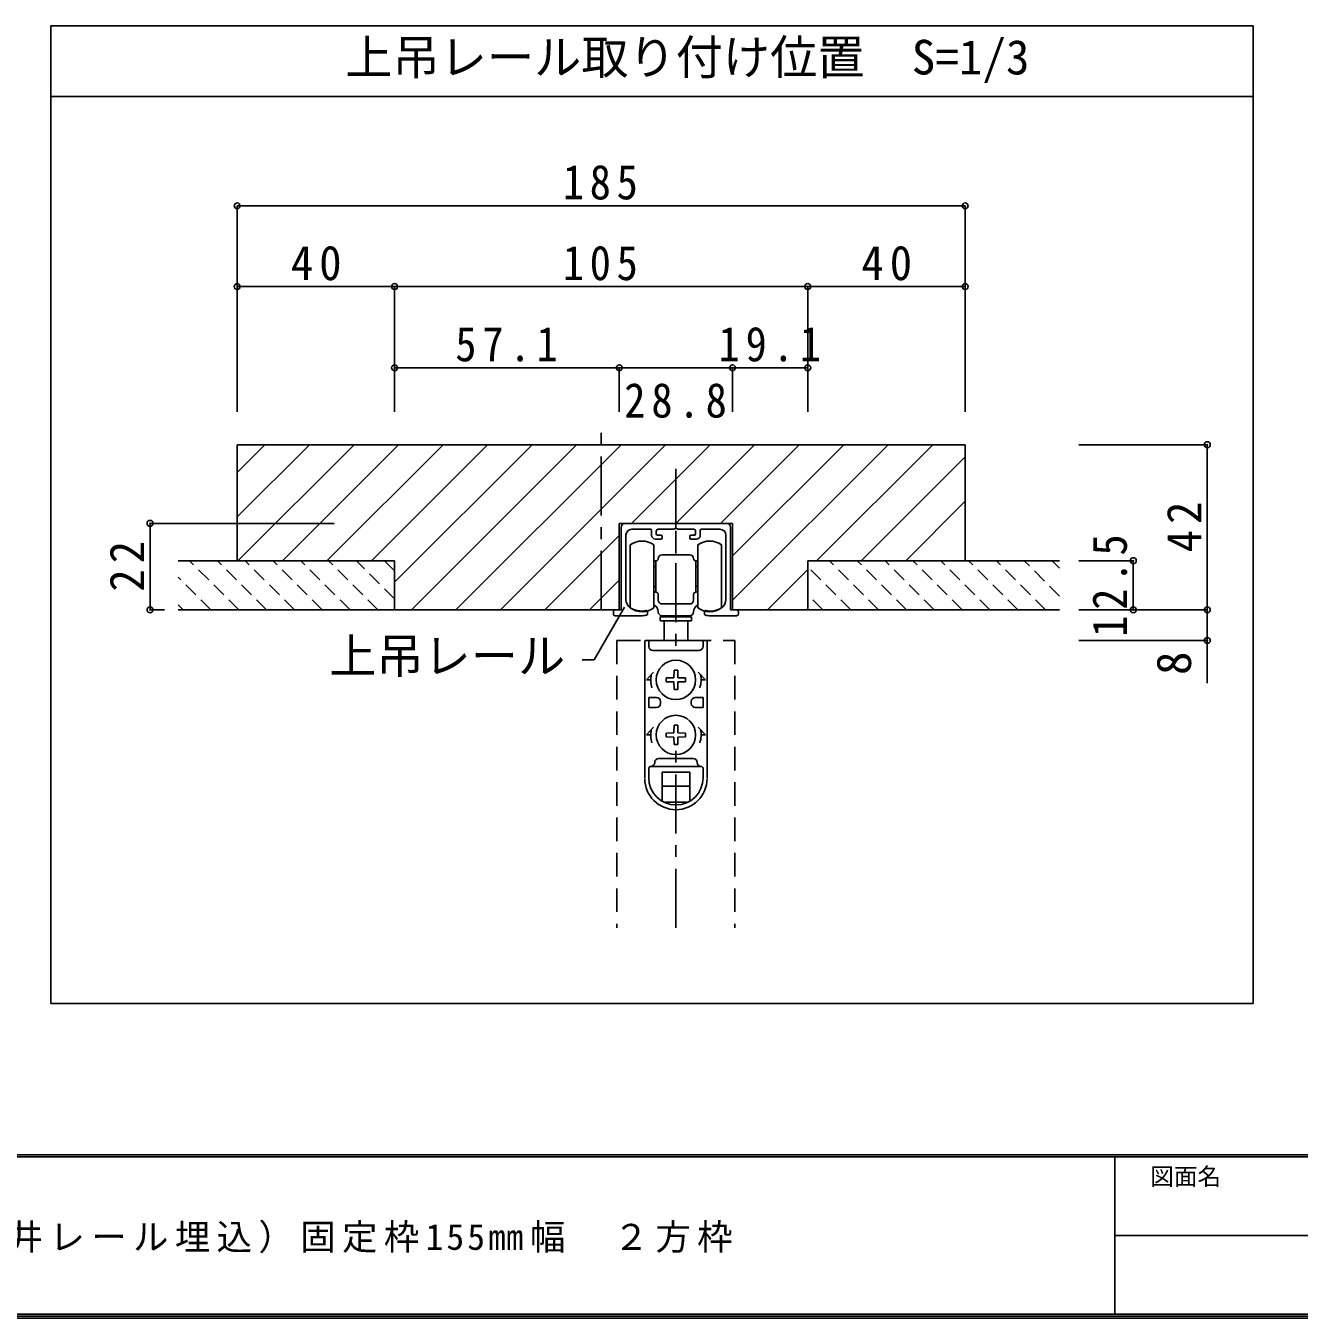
# Model space of a CAD drawing. Units: millimetres at full size, sheet at 1:5, with parts at other scales. Extents: x -973 to 977, y -718 to 696.
# Drawn here: x -460 to 80, y -701 to -153 of the extents above; entities that cross this region are included whole.
import ezdxf
from ezdxf.enums import TextEntityAlignment as Align

# ---------------------------------------------------------------- set-up
doc = ezdxf.new("R2010")
doc.units = ezdxf.units.MM
doc.header["$LTSCALE"] = 5
doc.header["$PDMODE"] = 32
doc.header["$PDSIZE"] = 2.5
for name, pattern in [('CHAIN1', [8, 5, -1, 1, -1]), ('DASHED1', [1.8, 1.2, -0.6]), ('DASHED2', [3, 2, -1])]:
    doc.linetypes.add(name, pattern=pattern)
for name, color, linetype in [('0-A_文字', 3, 'Continuous'), ('0-B_寸法', 7, 'Continuous'), ('F-1_枠', 6, 'Continuous'), ('F-A_文字', 7, 'Continuous')]:
    doc.layers.add(name, color=color, linetype=linetype)
doc.styles.add('ＭＳ ゴシック', font='')
doc.styles.get('ＭＳ ゴシック').set_extended_font_data('MS Gothic')

msp = doc.modelspace()

# ---------------------------------------------------------------- linework, layer by layer
at = {"layer": '0-A_文字'}
for p, q in [((60.22, -567.5), (60.22, -153.235)), ((-449.111, -183.235), (60.22, -183.235)), ((-449.111, -567.5), (60.22, -567.5))]:
    msp.add_line(p, q, dxfattribs=at)
msp.add_lwpolyline([(-449.111, -567.5), (-449.111, -153.235), (60.22, -153.235)], dxfattribs=at)
at = {"layer": '0-B_寸法', "color": 4}
for p, q in [((-370.116, -229.506), (-61.783, -229.506)), ((-370.116, -229.506), (-370.116, -298.114)), ((-61.783, -229.506), (-61.783, -298.114)), ((-370.116, -263.73), (-303.449, -263.73)), ((-370.116, -263.73), (-370.116, -316.74)), ((-303.449, -263.73), (-303.449, -298.114)), ((-303.449, -263.73), (-128.449, -263.73)), ((-128.449, -263.73), (-128.449, -298.114)), ((-128.449, -263.73), (-61.783, -263.73)), ((-61.783, -263.73), (-61.783, -316.74)), ((-303.449, -298.114), (-303.449, -316.74)), ((-303.449, -298.114), (-208.283, -298.114)), ((-208.283, -298.114), (-208.283, -316.74)), ((-208.283, -298.114), (-160.283, -298.114)), ((-160.283, -298.114), (-160.283, -316.74)), ((-160.283, -298.114), (-128.449, -298.114)), ((-128.449, -298.114), (-128.449, -316.74)), ((40.803, -330.707), (-13.648, -330.707)), ((40.803, -400.707), (40.803, -330.707)), ((-407.035, -364.04), (-407.035, -400.707)), ((-407.035, -364.04), (-329.032, -364.04)), ((9.468, -379.874), (-13.648, -379.874)), ((9.468, -400.707), (9.468, -379.874)), ((-407.035, -400.707), (-400.936, -400.707)), ((-345.116, -400.707), (-338.449, -400.707)), ((-345.116, -400.707), (-338.449, -400.707)), ((-86.783, -400.707), (-93.449, -400.707)), ((9.468, -400.707), (-13.648, -400.707)), ((40.803, -400.707), (-13.648, -400.707)), ((40.803, -400.707), (-13.648, -400.707)), ((40.803, -400.707), (-13.648, -400.707)), ((40.803, -431.736), (40.803, -400.707)), ((40.803, -413.711), (-13.648, -413.711))]:
    msp.add_line(p, q, dxfattribs=at)
at = {"layer": '0-B_寸法', "color": 4, "linetype": 'CHAIN1'}
for p, q in [((-215.949, -400.707), (-215.949, -321.458)), ((-184.283, -340.927), (-184.283, -419.211)), ((-184.283, -535.403), (-184.283, -457.374))]:
    msp.add_line(p, q, dxfattribs=at)
at = {"layer": '0-B_寸法'}
for p, q in [((-370.116, -379.874), (-370.116, -330.707)), ((-61.783, -330.707), (-370.116, -330.707)), ((-339.488, -330.707), (-370.116, -361.335)), ((-358.345, -330.707), (-370.116, -342.478)), ((-320.632, -330.707), (-369.799, -379.874)), ((-301.776, -330.707), (-350.943, -379.874)), ((-282.92, -330.707), (-332.086, -379.874)), ((-264.064, -330.707), (-313.23, -379.874)), ((-245.207, -330.707), (-303.449, -388.949)), ((-226.351, -330.707), (-296.351, -400.707)), ((-207.495, -330.707), (-277.495, -400.707)), ((-188.639, -330.707), (-258.639, -400.707)), ((-169.783, -330.707), (-203.116, -364.04)), ((-150.927, -330.707), (-184.26, -364.04)), ((-132.07, -330.707), (-165.404, -364.04)), ((-94.358, -330.707), (-160.283, -396.632)), ((-113.214, -330.707), (-160.283, -377.775)), ((-75.502, -330.707), (-124.668, -379.874)), ((-61.783, -379.874), (-61.783, -330.707)), ((-61.783, -335.844), (-105.812, -379.874)), ((-61.783, -354.7), (-86.956, -379.874)), ((-207.449, -365.707), (-207.449, -375.492)), ((-205.449, -364.04), (-205.753, -364.04)), ((-205.449, -364.04), (-162.783, -364.04)), ((-202.949, -366.54), (-195.116, -366.54)), ((-191.783, -366.54), (-185.149, -366.54)), ((-185.149, -366.54), (-184.283, -366.04)), ((-165.616, -366.54), (-173.449, -366.54)), ((-161.116, -365.707), (-161.116, -375.11)), ((-208.283, -369.207), (-239.783, -400.707)), ((-207.449, -370.329), (-207.449, -400.707)), ((-205.449, -369.04), (-205.449, -396.326)), ((-194.616, -369.04), (-194.616, -367.04)), ((-190.616, -370.707), (-192.949, -370.707)), ((-192.616, -368.54), (-192.616, -367.374)), ((-190.616, -369.04), (-192.116, -369.04)), ((-190.116, -370.207), (-190.116, -369.54)), ((-184.283, -367.177), (-184.283, -376.839)), ((-178.449, -370.207), (-178.449, -369.54)), ((-177.949, -369.04), (-176.449, -369.04)), ((-177.949, -370.707), (-175.616, -370.707)), ((-175.949, -368.54), (-175.949, -367.374)), ((-173.949, -369.04), (-173.949, -367.04)), ((-163.116, -369.04), (-163.116, -396.326)), ((-161.116, -370.329), (-161.116, -400.707)), ((-203.616, -399.878), (-203.616, -373.211)), ((-193.616, -373.211), (-193.616, -386.544)), ((-190.116, -377.378), (-184.283, -377.378)), ((-178.449, -377.378), (-184.283, -377.378)), ((-174.949, -373.211), (-174.949, -386.544)), ((-164.949, -399.878), (-164.949, -373.211)), ((-303.449, -400.707), (-303.449, -379.874)), ((-193.616, -379.878), (-193.116, -379.878)), ((-193.616, -382.378), (-192.783, -382.378)), ((-192.783, -380.211), (-193.116, -379.878)), ((-193.116, -382.378), (-192.783, -382.044)), ((-192.783, -379.878), (-192.783, -386.544)), ((-192.616, -379.878), (-192.783, -379.878)), ((-175.949, -379.878), (-175.783, -379.878)), ((-175.783, -379.878), (-175.783, -386.544)), ((-175.783, -380.211), (-175.449, -379.878)), ((-175.449, -382.378), (-175.783, -382.044)), ((-174.949, -382.378), (-175.783, -382.378)), ((-174.949, -379.878), (-175.449, -379.878)), ((-128.449, -400.707), (-128.449, -379.874)), ((-208.283, -388.063), (-220.927, -400.707)), ((-193.616, -386.544), (-193.616, -399.878)), ((-192.783, -393.211), (-192.783, -386.544)), ((-175.783, -393.211), (-175.783, -386.544)), ((-174.949, -386.544), (-174.949, -399.878)), ((-128.449, -383.654), (-145.502, -400.707)), ((-193.616, -390.711), (-192.783, -390.711)), ((-193.616, -393.211), (-193.116, -393.211)), ((-192.783, -391.044), (-193.116, -390.711)), ((-192.783, -392.878), (-193.116, -393.211)), ((-192.616, -393.211), (-192.783, -393.211)), ((-191.783, -396.544), (-191.783, -394.044)), ((-176.783, -396.544), (-176.783, -394.044)), ((-175.949, -393.211), (-175.783, -393.211)), ((-175.783, -391.044), (-175.449, -390.711)), ((-174.949, -390.711), (-175.783, -390.711)), ((-175.783, -392.878), (-175.449, -393.211)), ((-174.949, -393.211), (-175.449, -393.211)), ((-206.056, -399.533), (-218.973, -421.906)), ((-207.449, -396.378), (-207.449, -396.498)), ((-190.116, -398.211), (-184.283, -398.211)), ((-178.449, -398.211), (-184.283, -398.211)), ((-210.783, -401.54), (-210.783, -402.374)), ((-209.949, -400.707), (-207.449, -400.707)), ((-209.949, -403.207), (-198.949, -403.207)), ((-196.366, -401.458), (-196.366, -402.484)), ((-177.616, -403.711), (-190.949, -403.711)), ((-190.949, -403.711), (-190.949, -405.378)), ((-184.283, -403.211), (-190.116, -403.211)), ((-189.283, -403.211), (-189.283, -403.711)), ((-184.283, -403.211), (-178.449, -403.211)), ((-179.283, -403.211), (-179.283, -403.711)), ((-177.616, -403.711), (-177.616, -405.378)), ((-172.199, -402.484), (-172.199, -401.458)), ((-158.616, -403.207), (-169.616, -403.207)), ((-158.616, -400.707), (-161.116, -400.707)), ((-157.783, -401.54), (-157.783, -402.374)), ((-190.949, -405.378), (-177.616, -405.378)), ((-189.283, -413.711), (-189.283, -405.378)), ((-179.283, -405.378), (-179.283, -413.711)), ((-197.448, -413.711), (-197.448, -471.878)), ((-197.377, -413.711), (-171.044, -413.711)), ((-197.377, -413.711), (-171.044, -413.711)), ((-195.781, -413.711), (-195.781, -416.211)), ((-172.781, -413.711), (-172.781, -416.211)), ((-171.115, -413.711), (-171.115, -471.878)), ((-194.115, -417.878), (-174.448, -417.878)), ((-218.973, -421.906), (-223.973, -421.906)), ((-193.709, -427.044), (-196.781, -430.378)), ((-185.147, -429.511), (-185.091, -426.294)), ((-183.471, -426.294), (-185.091, -426.294)), ((-183.415, -429.511), (-183.471, -426.294)), ((-174.853, -427.044), (-171.781, -430.378)), ((-194.948, -430.378), (-196.781, -430.378)), ((-185.147, -429.511), (-188.365, -429.568)), ((-188.365, -429.568), (-188.365, -431.188)), ((-185.147, -431.244), (-188.365, -431.188)), ((-185.147, -431.244), (-185.091, -434.461)), ((-183.415, -431.244), (-183.471, -434.461)), ((-183.415, -429.511), (-180.198, -429.568)), ((-183.415, -431.244), (-180.198, -431.188)), ((-180.198, -431.188), (-180.198, -429.568)), ((-173.615, -430.378), (-171.781, -430.378)), ((-195.781, -437.878), (-195.781, -442.044)), ((-192.448, -437.878), (-195.781, -437.878)), ((-185.091, -434.461), (-183.471, -434.461)), ((-176.115, -437.878), (-172.781, -437.878)), ((-172.781, -437.878), (-172.781, -442.044)), ((-192.448, -442.044), (-195.781, -442.044)), ((-190.781, -439.544), (-190.781, -440.378)), ((-177.781, -439.544), (-177.781, -440.378)), ((-176.115, -442.044), (-172.781, -442.044)), ((-193.709, -450.378), (-196.781, -453.711)), ((-194.948, -453.711), (-196.781, -453.711)), ((-185.147, -452.845), (-188.365, -452.901)), ((-188.365, -452.901), (-188.365, -454.521)), ((-185.147, -452.845), (-185.091, -449.628)), ((-183.471, -449.628), (-185.091, -449.628)), ((-183.415, -452.845), (-183.471, -449.628)), ((-183.415, -452.845), (-180.198, -452.901)), ((-180.198, -454.521), (-180.198, -452.901)), ((-174.853, -450.378), (-171.781, -453.711)), ((-173.615, -453.711), (-171.781, -453.711)), ((-185.147, -454.577), (-188.365, -454.521)), ((-185.147, -454.577), (-185.091, -457.794)), ((-185.091, -457.794), (-183.471, -457.794)), ((-183.415, -454.577), (-183.471, -457.794)), ((-183.415, -454.577), (-180.198, -454.521)), ((-191.615, -463.711), (-176.948, -463.711)), ((-195.781, -471.878), (-195.781, -467.878)), ((-194.948, -467.044), (-173.615, -467.044)), ((-190.115, -469.544), (-178.448, -469.544)), ((-190.115, -481.788), (-190.115, -469.544)), ((-178.448, -481.788), (-178.448, -469.544)), ((-172.781, -471.878), (-172.781, -467.878)), ((-190.115, -475.378), (-178.448, -475.378)), ((-189.328, -482.211), (-179.234, -482.211))]:
    msp.add_line(p, q, dxfattribs=at)
at = {"layer": '0-B_寸法', "color": 3}
for p, q in [((-208.283, -400.707), (-208.283, -364.04)), ((-160.283, -364.04), (-208.283, -364.04)), ((-160.283, -400.707), (-160.283, -364.04)), ((-208.283, -400.707), (-395.116, -400.707)), ((-21.783, -400.707), (-160.283, -400.707))]:
    msp.add_line(p, q, dxfattribs=at)
at = {"layer": '0-B_寸法', "color": 2}
for p, q in [((-303.449, -379.874), (-395.116, -379.874)), ((-21.783, -379.874), (-128.449, -379.874))]:
    msp.add_line(p, q, dxfattribs=at)
at = {"layer": '0-B_寸法', "color": 4, "linetype": 'DASHED1'}
for p, q in [((-369.47, -400.707), (-390.303, -379.874)), ((-357.685, -400.707), (-378.518, -379.874)), ((-345.9, -400.707), (-366.733, -379.874)), ((-334.115, -400.707), (-354.948, -379.874)), ((-322.329, -400.707), (-343.163, -379.874)), ((-310.544, -400.707), (-331.378, -379.874)), ((-303.449, -396.017), (-319.593, -379.874)), ((-303.449, -384.232), (-307.807, -379.874)), ((-110.197, -400.707), (-128.449, -382.455)), ((-98.412, -400.707), (-119.246, -379.874)), ((-86.627, -400.707), (-107.461, -379.874)), ((-74.842, -400.707), (-95.675, -379.874)), ((-63.057, -400.707), (-83.89, -379.874)), ((-51.272, -400.707), (-72.105, -379.874)), ((-39.487, -400.707), (-60.32, -379.874)), ((-27.702, -400.707), (-48.535, -379.874)), ((-21.783, -394.841), (-36.75, -379.874)), ((-21.783, -383.056), (-24.965, -379.874)), ((-381.255, -400.707), (-395.116, -386.846)), ((-121.983, -400.707), (-128.449, -394.24)), ((-393.04, -400.707), (-395.116, -398.631))]:
    msp.add_line(p, q, dxfattribs=at)
at = {"layer": '0-B_寸法', "color": 6, "linetype": 'DASHED2'}
msp.add_line((-209.283, -413.711), (-209.283, -535.403), dxfattribs=at)
at = {"layer": '0-B_寸法'}
msp.add_lwpolyline([(-184.283, -366.04), (-183.417, -366.54), (-176.783, -366.54)], dxfattribs=at)
at = {"layer": '0-B_寸法', "color": 6, "linetype": 'DASHED2'}
msp.add_lwpolyline([(-209.283, -413.711), (-159.283, -413.711), (-159.283, -535.403)], dxfattribs=at)
at = {"layer": '0-B_寸法'}
for centre in [(-184.281, -430.378), (-184.281, -453.711)]:
    msp.add_circle(centre, 8.333, dxfattribs=at)
for centre, radius, start, end in [((-205.783, -365.707), 1.667, 90, 180), ((-202.949, -369.04), 2.5, 90, 180), ((-195.116, -367.04), 0.5, 0, 90), ((-191.783, -367.374), 0.833, 90, 180), ((-176.783, -367.374), 0.833, 0, 90), ((-173.449, -367.04), 0.5, 90, 180), ((-165.616, -369.04), 2.5, 0, 90), ((-162.783, -365.707), 1.667, 0, 90), ((-198.616, -379.878), 8.333, 53.1301, 126.8699), ((-192.949, -369.04), 1.667, 180, 270), ((-192.116, -368.54), 0.5, 180, 270), ((-190.616, -369.54), 0.5, 0, 90), ((-190.616, -370.207), 0.5, 270, 0), ((-177.949, -369.54), 0.5, 90, 180), ((-177.949, -370.207), 0.5, 180, 270), ((-176.449, -368.54), 0.5, 270, 0), ((-175.616, -369.04), 1.667, 270, 0), ((-169.949, -379.878), 8.333, 53.1301, 126.8699), ((-190.116, -379.044), 1.667, 90, 180), ((-178.449, -379.044), 1.667, 0, 90), ((-192.616, -379.044), 0.833, 270, 0), ((-175.949, -379.044), 0.833, 180, 270), ((-192.616, -394.044), 0.833, 0, 90), ((-175.949, -394.044), 0.833, 90, 180), ((-201.283, -396.326), 4.167, 180, 235.9442), ((-195.116, -401.544), 3.333, 0, 63.25632), ((-190.116, -396.544), 1.667, 180, 270), ((-178.449, -396.544), 1.667, 270, 0), ((-173.449, -401.544), 3.333, 116.74368, 180), ((-167.283, -396.326), 4.167, 304.0558, 0), ((-209.949, -401.54), 0.833, 90, 180), ((-209.949, -402.374), 0.833, 180, 270), ((-198.949, -392.874), 8.333, 235.9442, 283.64168), ((-198.616, -393.211), 8.333, 233.1301, 306.8699), ((-198.949, -392.874), 10.333, 270, 282.23163), ((-196.866, -401.458), 0.5, 360, 103.64168), ((-196.866, -402.484), 0.5, 282.23163, 0), ((-190.116, -401.544), 1.667, 180, 270), ((-178.449, -401.544), 1.667, 270, 0), ((-169.949, -393.211), 8.333, 233.1301, 306.8699), ((-171.699, -401.458), 0.5, 76.35832, 180), ((-171.699, -402.484), 0.5, 180, 257.76837), ((-169.616, -392.874), 10.333, 257.76837, 270), ((-169.616, -392.874), 8.333, 256.35832, 270), ((-169.616, -392.874), 8.333, 270, 304.0558), ((-158.616, -401.54), 0.833, 0, 90), ((-158.616, -402.374), 0.833, 270, 0), ((-194.115, -416.211), 1.667, 180, 270), ((-174.448, -416.211), 1.667, 270, 0), ((-184.281, -430.378), 10.667, 167.82427, 198.20996), ((-184.281, -430.378), 10.667, 341.79004, 12.17573), ((-192.448, -439.544), 1.667, 0, 90), ((-176.115, -439.544), 1.667, 90, 180), ((-192.448, -440.378), 1.667, 270, 0), ((-176.115, -440.378), 1.667, 180, 270), ((-184.281, -453.711), 10.667, 167.82427, 198.20996), ((-184.281, -453.711), 10.667, 341.79004, 12.17573), ((-194.948, -465.378), 1.667, 270, 0), ((-191.615, -465.378), 1.667, 90, 180), ((-176.948, -465.378), 1.667, 0, 90), ((-173.615, -465.378), 1.667, 180, 270), ((-194.948, -467.878), 0.833, 90, 180), ((-173.615, -467.878), 0.833, 0, 90), ((-184.281, -472.211), 13.167, 180, 0), ((-184.281, -471.878), 11.5, 180, 0)]:
    msp.add_arc(centre, radius, start, end, dxfattribs=at)
for p in [(-370.116, -229.506), (-61.783, -229.506), (-370.116, -263.73), (-303.449, -263.73), (-128.449, -263.73), (-61.783, -263.73), (-303.449, -298.114), (-208.283, -298.114), (-160.283, -298.114), (-128.449, -298.114), (40.803, -330.707), (-407.035, -364.04), (9.468, -379.874), (-407.035, -400.707), (9.468, -400.707), (40.803, -400.707), (40.803, -413.711)]:
    msp.add_point(p, dxfattribs=at)
at = {"layer": 'F-1_枠'}
for p, q in [((976.653, -631.667), (-973.347, -631.667)), ((976.653, -632.5), (-973.347, -632.5)), ((1.653, -632.5), (1.653, -699.167)), ((1.653, -665.833), (974.986, -665.834)), ((976.653, -699.167), (-973.347, -699.167)), ((976.653, -700), (-973.347, -700)), ((976.653, -700.833), (-973.347, -700.833))]:
    msp.add_line(p, q, dxfattribs=at)

# ---------------------------------------------------------------- texts
at = {"layer": '0-A_文字', "color": 7, "style": 'ＭＳ ゴシック'}
msp.add_text('上吊レール取り付け位置\u3000S=1/3', height=14.66, dxfattribs=at).set_placement((-324.338, -178.235), align=Align.BOTTOM_LEFT)
at = {"layer": '0-B_寸法', "style": 'ＭＳ ゴシック'}
msp.add_text('上吊レール', height=14.66, dxfattribs=at).set_placement((-331.17, -431.938), align=Align.BOTTOM_LEFT)
msp.add_text('8', height=14.66, rotation=90, dxfattribs=at).set_placement((38.303, -428.327), align=Align.BOTTOM_LEFT)
at = {"layer": '0-B_寸法', "char_height": 14.66, "attachment_point": 7, "style": 'ＭＳ ゴシック'}
for s, insert in [('\\T1.27;\\W0.9;185', (-232.199, -227.006)), ('\\T1.27;\\W0.95;40', (-347.408, -261.23)), ('\\T1.27;\\W0.9;105', (-232.199, -261.23)), ('\\T1.27;\\W0.95;40', (-105.741, -261.23)), ('\\T1.28;\\W0.9;57.1', (-277.741, -295.614)), ('\\T1.28;\\W0.9;19.1', (-166.241, -295.614)), ('\\T1.28;\\W0.9;28.8', (-206.158, -319.449))]:
    msp.add_mtext(s, dxfattribs=dict(at, insert=insert))
at = {"layer": '0-B_寸法', "char_height": 14.66, "attachment_point": 7, "rotation": 90, "style": 'ＭＳ ゴシック'}
for s, insert in [('\\T1.27;\\W0.95;42', (38.303, -376.332)), ('\\T1.28;\\W0.9;12.5', (6.968, -412.165)), ('\\T1.27;\\W0.95;22', (-409.535, -392.999))]:
    msp.add_mtext(s, dxfattribs=dict(at, insert=insert))
at = {"layer": 'F-A_文字', "style": 'ＭＳ ゴシック'}
msp.add_text('図面名', height=7.331, dxfattribs=at).set_placement((16.653, -646.667), align=Align.BOTTOM_LEFT)
at = {"layer": 'F-A_文字', "insert": (-847.938, -673.333), "char_height": 11, "attachment_point": 7, "style": 'ＭＳ ゴシック'}
msp.add_mtext('\\T1.18;ピノアース\u3000H24引き分け戸（上吊りタイプ・天井レール埋込）固定枠155㎜幅\u3000２方枠', dxfattribs=at)

doc.saveas('drawing.dxf')
